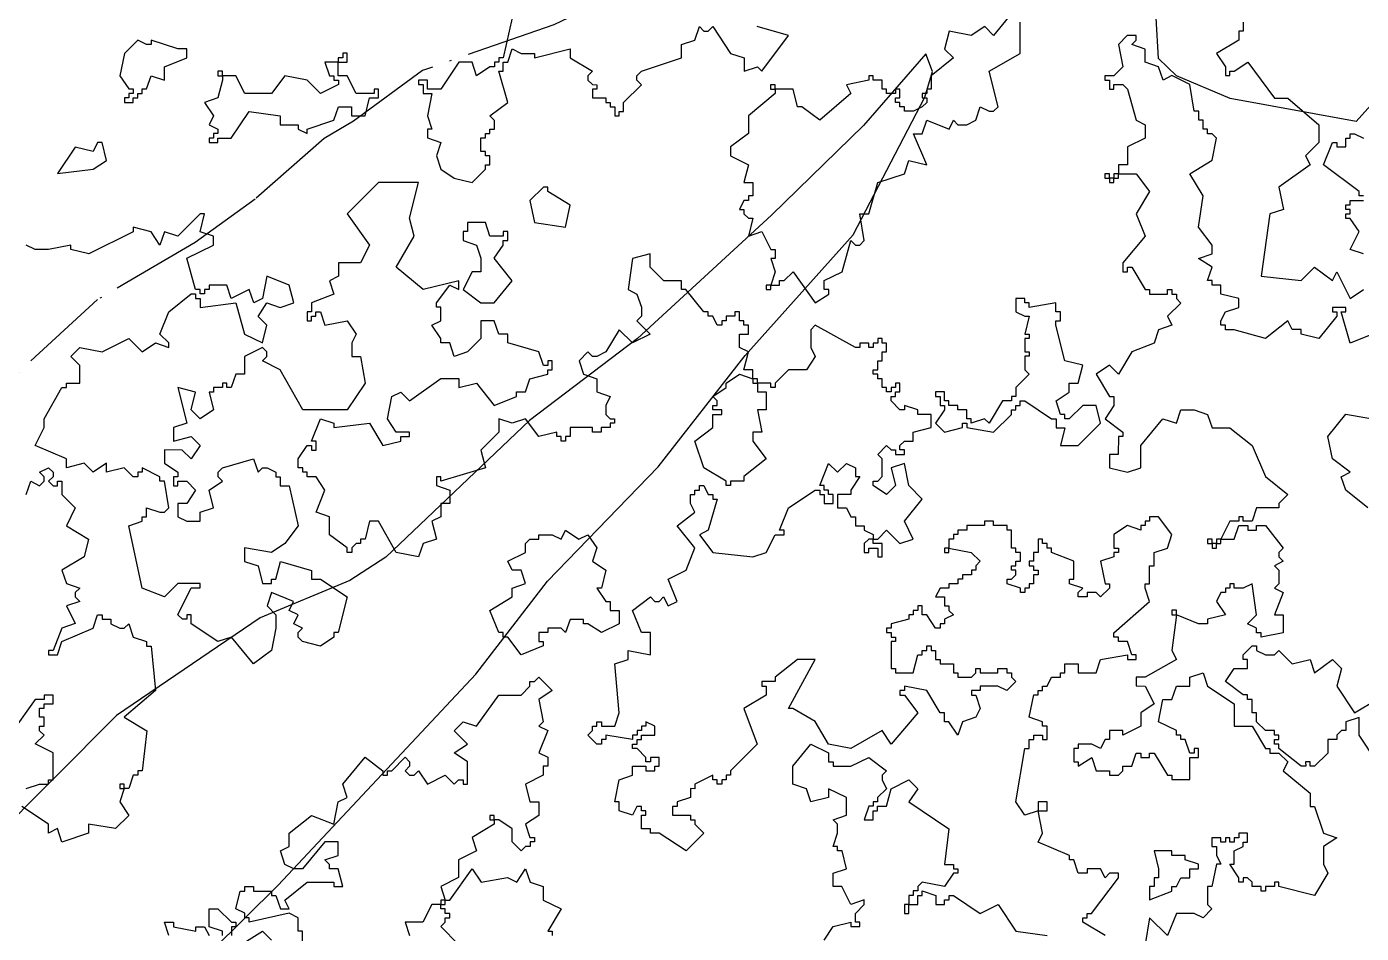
# Model space of a CAD drawing. Header units: metres. Extents: x -400 to 800, y -650 to 500.
# Drawn here: x 254.5 to 329.3, y -379.1 to -328.3 of the extents above; entities that cross this region are included whole.
import ezdxf

# ---------------------------------------------------------------- set-up
doc = ezdxf.new("R2010")
doc.units = ezdxf.units.M
doc.header["$LTSCALE"] = 2
doc.linetypes.add('DASHDOT', pattern=[3.556, 2.54, -0.508, 0, -0.508])
for name, color, linetype in [('SITE-SETBACK-WATER', 1, 'DASHDOT'), ('SITE-TREE-CANOPY', 94, 'CONTINUOUS'), ('TOPO-CONTOUR-MINOR', 9, 'CONTINUOUS')]:
    doc.layers.add(name, color=color, linetype=linetype)

msp = doc.modelspace()

# ---------------------------------------------------------------- linework, layer by layer
at = {"layer": 'SITE-SETBACK-WATER'}
msp.add_lwpolyline([(326.589, -297.911), (313.299, -308.695), (303.326, -316.319), (299.377, -319.117), (288.272, -326.107), (284.017, -328.153), (276.657, -330.716), (272.783, -333.556), (271.14, -334.532), (267.259, -337.932), (263.91, -340.366), (258.43, -343.571), (253.985, -347.639), (251.809, -350.226), (245.767, -356.661), (243.304, -358.754), (241.723, -360.583), (237.871, -364.188), (234.58, -366.952), (229.518, -372.91), (225.762, -376.876), (222.013, -380.167)], dxfattribs=at)
at = {"layer": 'SITE-TREE-CANOPY'}
for points in [[(281.677, -327.761), (281.179, -330.008), (280.927, -330.008), (280.927, -330.253), (280.681, -330.253), (280.681, -330.509), (280.428, -330.509), (279.678, -331.009), (279.432, -330.253), (278.682, -330.253), (277.679, -331.754), (276.928, -331.754), (276.928, -331.254), (276.43, -331.254), (276.43, -331.51), (276.682, -331.51), (276.682, -332.01), (277.18, -332.01), (276.928, -333.256), (277.18, -334.013), (276.928, -334.013), (276.928, -334.502), (277.678, -334.758), (277.433, -335.503), (277.678, -336.26), (278.429, -336.76), (279.432, -337.005), (280.182, -336.26), (280.182, -336.004), (280.428, -336.004), (280.428, -335.503), (280.182, -335.503), (280.183, -335.259), (279.93, -335.259), (279.93, -334.502), (280.183, -334.502), (280.183, -334.258), (280.428, -334.258), (280.428, -334.002), (280.681, -334.002), (280.681, -333.512), (280.428, -333.256), (281.431, -332.511), (280.926, -330.754), (281.179, -330.754), (281.179, -330.253), (281.432, -330.253), (281.677, -329.508), (282.182, -329.753), (282.933, -329.753), (282.933, -330.009), (284.932, -329.508), (284.932, -330.009), (286.181, -330.754), (285.928, -331.01), (285.928, -331.255), (286.181, -331.51), (286.433, -331.511), (286.433, -331.755), (286.181, -331.755), (286.181, -332.256), (286.931, -332.256), (286.931, -332.512), (287.177, -332.512), (287.177, -332.756), (287.429, -332.756), (287.429, -333.257), (287.682, -333.257), (287.682, -333.012), (287.927, -333.012), (287.927, -332.512), (288.93, -331.511), (288.678, -331.255), (288.678, -331.01), (288.93, -330.754), (291.182, -330.009), (291.182, -329.253), (291.933, -329.008), (292.179, -328.252), (292.431, -328.508), (292.677, -328.508), (292.929, -328.252), (293.932, -329.754), (294.683, -330.01), (294.683, -330.755), (295.433, -330.51), (295.679, -330.755), (297.18, -328.753), (295.426, -328.252)], [(309.681, -327.508), (308.678, -328.754), (308.18, -328.253), (307.429, -328.754), (306.18, -328.509), (305.928, -329.51), (306.433, -330.011), (305.177, -331.012), (305.177, -331.757), (304.931, -331.757), (304.931, -332.002), (304.679, -332.002), (304.679, -332.257), (304.931, -332.257), (304.931, -332.502), (304.679, -332.758), (304.181, -333.003), (303.683, -333.003), (303.683, -332.758), (303.43, -332.758), (303.43, -332.502), (303.178, -332.502), (303.178, -332.257), (303.43, -332.257), (303.43, -331.757), (303.178, -331.757), (303.178, -332.013), (302.68, -332.013), (302.68, -331.757), (302.427, -331.757), (302.427, -331.256), (301.929, -331.256), (301.929, -331.011), (301.676, -331.011), (301.676, -331.256), (300.428, -331.512), (300.68, -332.012), (298.926, -333.503), (297.93, -332.757), (297.678, -332.757), (297.432, -331.756), (296.429, -331.756), (296.429, -332.012), (294.928, -333.258), (294.928, -334.259), (293.932, -335.004), (293.932, -335.505), (294.928, -336.005), (294.682, -337.006), (295.18, -337.006), (295.18, -337.752), (294.928, -337.752), (294.928, -338.008), (294.682, -338.008), (294.429, -338.508), (294.682, -338.508), (294.682, -338.753), (294.927, -339.009), (295.18, -339.009), (294.927, -340.01), (295.678, -339.754), (296.183, -340.755), (296.429, -340.755), (296.428, -341.256), (296.183, -341.256), (296.428, -342.012), (296.183, -342.758), (296.681, -342.758), (296.681, -342.502), (296.926, -342.502), (297.432, -342.012), (298.68, -343.759), (299.431, -343.258), (299.431, -343.003), (299.178, -343.002), (299.178, -342.502), (300.181, -342.013), (300.68, -340.255), (300.932, -340.511), (301.178, -340.511), (301.43, -340.255), (301.178, -338.753), (301.683, -338.753), (302.181, -337.007), (303.682, -336.507), (303.928, -335.761), (304.931, -336.006), (304.181, -334.26), (304.679, -334.26), (304.931, -333.503), (306.18, -334.004), (306.432, -333.503), (306.678, -333.759), (307.183, -333.759), (307.681, -333.504), (307.927, -332.758), (308.432, -333.003), (308.677, -333.003), (308.93, -332.758), (308.432, -330.756), (310.179, -329.755), (310.179, -328.009)], [(322.679, -328.01), (322.679, -328.51), (322.427, -328.51), (322.427, -329.011), (321.178, -329.756), (321.683, -330.512), (321.683, -331.002), (321.928, -331.002), (321.928, -330.757), (322.181, -330.757), (322.932, -330.257), (324.433, -332.259), (325.183, -332.259), (326.93, -333.761), (326.93, -334.762), (326.179, -335.507), (326.432, -336.008), (324.678, -337.254), (324.93, -338.511), (324.18, -338.755), (323.681, -342.259), (325.933, -342.504), (326.677, -341.759), (327.68, -342.504), (327.932, -342.004), (328.683, -343.506), (329.426, -343.005)], [(329.931, -345.508), (328.683, -346.008), (328.178, -344.262), (328.43, -344.262), (328.43, -344.006), (327.68, -344.006), (327.68, -344.262), (327.932, -344.262), (327.932, -344.507), (326.929, -345.752), (325.933, -345.508), (325.933, -345.252), (325.428, -345.252), (325.182, -344.762), (323.927, -345.752), (322.18, -345.263), (321.682, -345.262), (321.682, -345.007), (321.429, -345.007), (321.429, -344.762), (321.682, -344.261), (322.432, -344.006), (322.433, -343.505), (321.429, -343.26), (321.429, -342.76), (320.931, -342.76), (320.931, -342.504), (320.679, -342.504), (320.931, -341.758), (320.181, -341.258), (320.932, -341.002), (320.932, -340.513), (320.181, -339.511), (320.427, -337.754), (319.683, -336.508), (320.932, -335.752), (321.178, -334.506), (320.932, -334.261), (320.68, -334.261), (320.68, -334.005), (320.427, -334.005), (320.427, -333.505), (320.182, -333.505), (320.182, -333.004), (319.929, -333.004), (319.677, -331.502), (318.681, -331.002), (318.182, -331.257), (317.93, -330.512), (317.179, -330.256), (317.18, -329.511), (316.429, -329.255), (316.681, -329.01), (316.682, -328.754), (316.176, -328.754), (315.678, -329.255), (315.931, -330.512), (315.433, -331.012), (314.928, -331.012), (314.928, -331.257), (315.18, -331.257), (315.18, -331.758), (315.433, -331.758), (315.433, -331.502), (315.931, -331.502), (316.183, -331.758), (316.681, -333.504), (317.179, -333.76), (317.179, -334.505), (316.183, -335.006), (316.183, -336.007), (315.678, -336.007), (315.678, -336.508), (316.681, -336.508), (317.431, -337.509), (316.681, -338.755), (317.179, -340.012), (315.93, -341.502), (315.93, -342.003), (316.182, -342.003), (316.182, -341.758), (316.428, -341.758), (317.178, -343.004), (317.431, -343.004), (317.431, -343.26), (318.427, -343.26), (318.427, -343.004), (318.68, -343.004), (318.68, -343.26), (318.932, -343.26), (318.932, -343.505), (319.178, -343.761), (318.427, -344.506), (318.679, -345.006), (317.929, -345.262), (317.683, -346.007), (316.428, -346.508), (315.677, -347.754), (315.179, -347.253), (314.428, -347.754), (315.179, -349.011), (315.431, -349.011), (315.431, -349.511), (314.933, -350.257), (315.929, -351.002), (315.929, -351.258), (315.677, -351.258), (315.676, -352.259), (315.178, -352.259), (315.178, -353.004), (316.181, -353.26), (316.932, -353.004), (316.932, -351.758), (318.181, -350.257), (318.932, -350.502), (319.177, -349.756), (319.928, -349.756), (320.678, -350.012), (320.931, -350.758), (321.927, -350.758), (323.182, -351.759), (323.933, -353.505), (325.181, -354.507), (324.683, -355.007), (324.683, -355.252), (323.428, -355.252), (323.182, -356.008), (322.677, -356.008), (322.677, -355.752), (322.432, -355.752), (322.431, -356.008), (321.926, -356.008), (321.428, -357.009), (322.179, -357.009), (322.431, -356.253), (322.93, -356.253), (322.93, -356.509), (323.182, -356.509), (323.428, -356.509), (323.428, -356.253), (323.933, -356.253), (324.929, -357.51), (324.683, -357.755), (324.683, -358.011), (324.929, -358.255), (324.431, -358.511), (324.683, -358.756), (324.683, -359.512), (324.43, -359.757), (324.928, -360.002), (324.43, -361.259), (324.928, -361.259), (324.928, -362.26), (323.68, -362.504), (323.68, -362.26), (323.427, -362.26), (323.427, -362.004), (322.929, -361.759), (323.427, -361.259), (323.182, -359.512), (322.677, -359.757), (322.179, -359.757), (322.179, -359.512), (321.933, -359.512), (321.933, -359.757), (321.681, -359.757), (321.681, -360.001), (321.428, -360.013), (321.182, -360.502), (321.68, -361.258), (320.677, -361.503), (320.677, -361.759), (320.179, -361.759), (318.931, -361.258), (318.678, -363.261), (318.93, -363.761), (317.177, -364.762), (316.679, -364.762), (316.678, -365.251), (317.177, -365.252), (317.682, -366.253), (316.931, -366.753), (316.931, -367.51), (315.928, -368.01), (315.928, -367.754), (315.177, -367.754), (315.177, -368.255), (314.932, -368.255), (314.679, -368.755), (314.181, -368.511), (313.43, -368.51), (313.43, -368.755), (313.178, -368.755), (313.178, -369.512), (313.43, -369.512), (313.43, -369.756), (314.181, -369.256), (314.433, -370.012), (315.177, -370.012), (315.177, -370.257), (315.682, -370.257), (315.928, -370.012), (315.928, -369.757), (316.433, -369.757), (316.678, -369.011), (316.931, -369.011), (316.931, -369.256), (317.429, -369.256), (317.429, -369.011), (317.681, -369.011), (318.432, -370.257), (318.677, -370.257), (318.677, -370.502), (319.68, -370.502), (319.681, -369.256), (320.179, -369.256), (320.179, -368.756), (319.933, -368.756), (319.933, -369.012), (319.681, -369.012), (319.428, -368.255), (319.183, -368.255), (319.183, -368.01), (318.93, -368.01), (318.93, -367.755), (317.927, -367.254), (318.18, -366.008), (318.678, -366.008), (318.93, -365.252), (319.681, -365.252), (319.681, -364.762), (320.432, -364.507), (320.677, -365.252), (322.178, -366.253), (322.178, -367.51), (323.181, -367.51), (323.932, -368.756), (324.177, -368.756), (324.177, -369.012), (324.682, -369.012), (325.18, -369.513), (324.928, -370.002), (326.429, -371.259), (326.429, -372.004), (326.681, -372.004), (327.179, -373.506), (327.93, -373.762), (327.179, -374.251), (327.179, -375.253), (327.432, -375.753), (326.681, -377.01), (324.682, -376.509), (324.682, -376.254), (324.429, -376.254), (324.429, -376.509), (323.931, -376.509), (323.931, -376.754), (323.678, -376.754), (323.678, -376.509), (323.18, -376.509), (323.18, -376.253), (322.928, -376.009), (322.682, -376.009), (322.682, -376.253), (322.43, -376.253), (322.43, -376.009), (321.932, -375.252), (322.177, -375.252), (322.177, -374.507), (322.683, -374.262), (322.683, -374.006), (322.928, -374.006), (322.928, -373.506), (322.43, -373.506), (322.43, -373.762), (322.178, -373.762), (322.177, -374.006), (321.932, -374.006), (321.932, -373.762), (321.679, -373.762), (321.679, -374.006), (321.427, -374.006), (321.427, -373.762), (320.929, -373.762), (320.929, -374.262), (321.181, -374.262), (321.181, -374.752), (321.427, -375.252), (321.181, -375.252), (320.929, -376.509), (320.683, -376.509), (320.683, -377.51), (320.929, -377.755), (320.43, -378.255), (319.932, -378.011), (318.929, -378.011), (318.431, -379.256), (317.428, -378.255), (317.182, -379.757)], [(329.427, -337.755), (329.181, -337.755), (329.181, -337.51), (327.182, -336.008), (327.68, -334.762), (327.933, -334.762), (327.933, -335.007), (328.431, -335.007), (328.431, -334.506), (328.676, -334.506), (328.677, -334.262), (328.929, -334.262), (329.427, -334.506)], [(314.931, -379.256), (313.682, -378.511), (313.682, -378.255), (313.928, -378.255), (313.928, -378.01), (314.18, -378.01), (315.681, -376.008), (315.682, -375.752), (315.176, -375.752), (314.931, -376.008), (314.678, -375.507), (313.928, -375.507), (313.928, -375.752), (313.43, -375.752), (313.177, -375.007), (312.932, -375.007), (312.932, -374.762), (311.178, -374.005), (311.431, -373.505), (311.178, -372.259), (310.428, -372.504), (309.93, -371.758), (310.428, -368.755), (310.68, -368.755), (310.68, -368.254), (310.933, -368.254), (310.933, -368.01), (311.431, -368.01), (311.431, -368.254), (311.677, -368.254), (311.677, -367.509), (311.431, -367.509), (311.431, -367.253), (310.681, -367.009), (310.933, -365.752), (311.179, -365.752), (311.179, -365.507), (311.431, -365.507), (311.431, -365.262), (311.677, -365.262), (311.929, -364.762), (312.427, -364.762), (312.428, -364.506), (312.68, -364.506), (312.68, -364.005), (313.431, -364.005), (313.431, -364.506), (314.427, -364.506), (314.679, -363.761), (316.181, -363.505), (316.181, -363.761), (316.679, -363.761), (316.679, -363.505), (316.433, -363.505), (316.181, -362.76), (315.683, -362.76), (315.683, -362.504), (315.43, -362.504), (315.43, -362.259), (317.429, -360.502), (317.177, -359.756), (317.177, -359.512), (317.43, -359.512), (317.43, -358.511), (317.682, -358.511), (317.682, -357.754), (318.433, -357.509), (318.678, -356.753), (317.928, -355.752), (317.43, -355.752), (317.43, -356.008), (317.177, -356.008), (317.177, -356.252), (316.932, -356.252), (316.932, -356.508), (316.181, -356.252), (315.431, -356.753), (315.43, -357.509), (315.683, -357.509), (315.683, -357.754), (315.43, -357.754), (315.43, -358.01), (314.68, -358.254), (314.932, -359.511), (315.178, -359.512), (315.178, -359.756), (314.68, -360.257), (314.427, -360.012), (313.929, -360.012), (313.929, -360.257), (313.431, -360.257), (313.431, -360.012), (313.677, -359.756), (312.933, -359.511), (312.933, -359.255), (313.179, -359.255), (313.179, -358.254), (311.93, -357.754), (311.93, -357.509), (311.678, -357.509), (311.678, -357.253), (311.432, -357.253), (311.432, -357.008), (311.179, -357.008), (311.179, -357.754), (310.927, -357.754), (310.927, -358.254), (310.681, -358.254), (310.681, -358.51), (310.927, -358.51), (310.927, -358.755), (311.179, -358.755), (311.179, -359.011), (310.927, -359.011), (310.927, -359.511), (310.681, -359.511), (310.681, -359.756), (310.429, -359.756), (310.429, -360.012), (310.183, -360.012), (310.183, -359.756), (309.433, -359.511), (309.433, -359.255), (309.678, -359.255), (309.931, -359.011), (309.931, -358.755), (309.678, -358.755), (309.678, -358.51), (309.931, -358.51), (309.931, -358.254), (310.183, -358.254), (310.183, -357.754), (309.931, -357.754), (309.931, -357.509), (309.678, -357.509), (309.678, -356.508), (309.433, -356.508), (309.433, -356.252), (308.682, -356.252), (308.682, -356.007), (308.177, -356.007), (308.177, -356.252), (307.181, -356.252), (307.181, -356.507), (306.683, -356.507), (306.683, -356.752), (306.43, -356.752), (306.43, -357.008), (306.178, -357.008), (306.178, -357.508), (307.426, -357.753), (307.931, -358.254), (307.679, -358.51), (307.679, -358.754), (307.433, -358.754), (307.433, -359.01), (306.928, -359.01), (306.928, -359.255), (306.683, -359.255), (306.683, -359.511), (306.178, -359.511), (306.178, -359.755), (305.68, -359.755), (305.427, -360.256), (305.932, -360.256), (305.932, -360.757), (306.178, -360.757), (306.178, -361.012), (306.43, -361.257), (305.932, -361.502), (305.932, -361.758), (305.679, -361.758), (305.679, -362.002), (305.427, -362.002), (304.929, -361.257), (304.683, -361.257), (304.683, -360.756), (304.431, -360.756), (304.431, -361.012), (304.178, -361.012), (304.178, -361.257), (303.933, -361.257), (303.933, -361.502), (302.93, -361.757), (302.93, -362.002), (302.677, -362.002), (302.677, -362.258), (302.929, -362.258), (302.929, -362.503), (303.182, -362.503), (303.182, -362.759), (302.929, -362.759), (302.929, -364.26), (303.182, -364.26), (303.182, -364.505), (304.178, -364.505), (304.431, -363.504), (304.683, -363.504), (304.683, -363.259), (304.929, -363.259), (304.929, -363.004), (305.181, -363.004), (305.181, -363.259), (305.427, -363.259), (305.427, -363.76), (305.679, -363.76), (305.679, -364.005), (306.43, -364.005), (306.43, -364.505), (306.682, -364.505), (306.682, -364.761), (307.433, -364.761), (307.678, -364.505), (307.678, -364.261), (307.931, -364.261), (307.931, -364.505), (308.927, -364.506), (308.927, -364.261), (309.432, -364.261), (309.432, -364.506), (309.678, -364.506), (309.678, -364.761), (309.93, -365.006), (309.432, -365.507), (308.927, -365.262), (307.931, -365.262), (307.931, -365.507), (307.433, -365.507), (307.433, -365.762), (307.678, -365.762), (307.931, -366.508), (307.678, -367.008), (306.928, -367.253), (306.682, -368.009), (306.177, -367.253), (305.931, -367.253), (305.932, -366.752), (305.679, -366.752), (304.928, -365.506), (303.68, -365.262), (303.68, -365.506), (303.427, -365.506), (303.427, -365.762), (303.68, -365.762), (304.43, -366.752), (302.929, -368.51), (302.431, -367.753), (300.677, -368.754), (299.429, -368.509), (298.678, -367.252), (297.429, -366.507), (297.177, -366.507), (298.678, -363.759), (297.682, -363.759), (296.426, -364.76), (296.426, -365.005), (295.683, -365.005), (295.683, -365.261), (295.928, -365.261), (295.928, -365.761), (294.68, -366.507), (295.43, -368.509), (293.929, -370.011), (293.929, -370.255), (293.683, -370.255), (293.683, -370.511), (293.431, -370.511), (293.431, -370.756), (293.178, -370.756), (293.178, -370.511), (292.933, -370.511), (292.933, -370.255), (291.929, -370.756), (291.929, -371.012), (291.677, -371.011), (291.677, -371.512), (290.933, -371.757), (290.933, -372.013), (290.681, -372.013), (290.681, -372.502), (291.677, -372.502), (291.677, -372.758), (291.929, -372.758), (291.929, -373.003), (292.427, -373.503), (291.431, -374.504), (289.93, -373.503), (289.432, -373.503), (289.432, -373.258), (288.927, -373.258), (288.927, -372.502), (289.179, -372.502), (289.179, -372.257), (288.927, -372.257), (288.927, -372.012), (288.681, -372.012), (288.429, -372.502), (287.678, -372.257), (287.678, -371.756), (287.433, -371.756), (287.678, -370.511), (288.429, -370.255), (288.429, -369.754), (289.18, -369.754), (289.18, -370.01), (289.678, -370.01), (289.678, -369.754), (289.93, -369.754), (289.93, -369.254), (289.432, -369.254), (289.432, -369.51), (289.18, -369.51), (289.18, -369.254), (288.682, -368.753), (288.429, -368.753), (288.429, -368.508), (288.682, -368.508), (288.682, -368.253), (288.927, -368.253), (288.927, -368.008), (289.678, -368.008), (289.678, -367.507), (289.18, -367.263), (289.18, -367.507), (288.927, -367.507), (288.927, -367.752), (288.682, -367.752), (288.682, -368.008), (288.429, -368.008), (288.429, -368.253), (286.928, -368.008), (286.928, -368.252), (286.682, -368.252), (286.682, -368.508), (286.43, -368.508), (285.932, -368.008), (286.177, -367.752), (286.177, -367.507), (286.43, -367.507), (286.43, -367.262), (286.682, -367.262), (286.682, -367.507), (287.433, -367.507), (287.679, -366.762), (287.433, -364.003), (288.177, -363.758), (288.177, -363.258), (289.433, -363.503), (289.433, -362.257), (288.928, -362.257), (288.43, -361.011), (289.433, -360.255), (289.678, -360.51), (289.931, -360.51), (290.177, -360.255), (290.429, -360.755), (290.927, -360.511), (290.429, -359.254), (291.432, -358.753), (291.931, -357.507), (290.927, -356.261), (291.931, -355.505), (291.678, -355.004), (291.678, -354.504), (291.931, -354.504), (291.931, -354.259), (292.183, -354.259), (292.183, -354.003), (292.429, -354.003), (292.681, -354.504), (292.927, -354.504), (292.927, -354.76), (293.179, -354.76), (292.681, -356.506), (292.183, -356.762), (292.927, -357.752), (295.178, -358.008), (295.929, -357.752), (296.427, -356.762), (296.932, -356.762), (296.932, -356.507), (296.68, -356.507), (297.178, -355.261), (298.679, -354.26), (298.932, -354.26), (298.932, -354.504), (299.177, -354.504), (299.177, -355.005), (299.682, -355.005), (299.682, -354.505), (299.43, -354.504), (299.43, -354.26), (299.177, -354.26), (299.177, -354.004), (298.932, -354.004), (299.43, -352.758), (299.928, -353.259), (300.433, -352.758), (300.931, -353.003), (300.931, -353.503), (301.177, -353.503), (300.678, -354.26), (300.678, -354.505), (299.928, -354.505), (299.928, -355.261), (300.433, -355.261), (300.678, -355.762), (300.931, -355.762), (300.931, -356.262), (301.429, -356.262), (301.429, -356.507), (301.927, -356.752), (301.927, -357.008), (302.179, -357.008), (302.677, -356.507), (303.428, -357.252), (304.179, -357.008), (303.681, -356.007), (304.677, -354.761), (303.933, -354.004), (303.681, -352.758), (302.93, -353.003), (303.183, -354.004), (302.678, -354.505), (301.927, -354.004), (301.927, -353.759), (302.18, -353.759), (302.432, -353.504), (302.432, -352.502), (302.18, -352.258), (302.678, -351.757), (302.93, -352.002), (303.183, -352.002), (303.183, -352.258), (303.681, -352.258), (303.681, -352.002), (303.428, -352.002), (303.428, -351.757), (303.681, -351.513), (304.179, -351.513), (304.179, -351.012), (305.182, -350.756), (305.182, -350.011), (304.432, -350.011), (304.432, -349.755), (303.681, -349.51), (303.681, -349.755), (303.429, -349.755), (302.931, -349.254), (302.931, -349.01), (303.183, -349.01), (303.183, -348.754), (303.429, -348.754), (303.429, -348.253), (303.183, -348.253), (303.183, -348.509), (302.931, -348.509), (302.931, -348.754), (302.678, -348.754), (302.678, -348.509), (302.433, -348.509), (302.433, -348.008), (302.18, -348.008), (302.18, -347.753), (301.928, -347.753), (301.928, -347.508), (302.18, -347.508), (302.18, -347.007), (302.433, -347.007), (302.433, -346.507), (302.678, -346.507), (302.678, -346.006), (302.433, -346.006), (302.433, -345.761), (302.18, -345.761), (302.18, -346.006), (301.928, -346.006), (301.928, -346.262), (301.682, -346.262), (301.682, -346.006), (301.177, -346.006), (301.177, -346.262), (300.932, -346.262), (298.68, -345.005), (298.427, -345.261), (298.427, -346.262), (298.68, -346.762), (298.182, -347.508), (297.179, -347.507), (296.428, -348.253), (296.428, -348.509), (296.182, -348.508), (296.182, -348.253), (295.432, -348.253), (295.432, -348.008), (295.179, -348.008), (295.179, -347.507), (294.681, -347.507), (294.927, -346.506), (294.429, -346.261), (294.429, -345.505), (294.927, -345.505), (294.927, -345.004), (294.681, -345.004), (294.681, -344.76), (294.429, -344.76), (294.429, -344.259), (294.176, -344.259), (294.176, -344.504), (293.678, -344.504), (293.678, -344.76), (293.433, -344.76), (293.433, -345.004), (293.18, -345.004), (292.928, -344.504), (292.682, -344.504), (292.682, -344.259), (292.43, -344.259), (291.427, -343.002), (291.181, -343.002), (291.181, -342.512), (290.178, -342.512), (289.428, -341.756), (289.428, -341.01), (288.431, -341.255), (288.179, -343.002), (288.677, -343.257), (288.929, -344.003), (288.929, -344.503), (288.677, -344.759), (289.427, -345.504), (288.431, -346.005), (287.681, -345.26), (286.93, -346.505), (286.432, -346.761), (286.179, -346.761), (285.927, -346.505), (285.429, -347.006), (285.681, -347.762), (286.432, -348.007), (286.432, -348.752), (287.182, -349.008), (286.93, -349.509), (286.93, -350.009), (287.182, -350.254), (287.428, -350.254), (287.428, -350.51), (287.182, -350.51), (287.182, -350.755), (286.677, -350.755), (286.677, -351.011), (286.179, -351.01), (286.179, -350.755), (284.93, -350.755), (284.93, -351.255), (284.678, -351.255), (284.678, -351.511), (284.432, -351.511), (284.432, -351.255), (284.18, -351.255), (284.18, -351.01), (283.176, -351.255), (282.433, -350.254), (281.682, -350.509), (280.932, -350.254), (280.932, -351.01), (279.928, -352.011), (280.181, -353.012), (277.677, -353.757), (277.677, -353.513), (277.431, -353.513), (277.431, -354.002), (278.182, -354.258), (278.181, -355.003), (277.676, -355.003), (277.683, -355.76), (277.178, -356.004), (277.431, -357.005), (276.68, -357.261), (276.427, -358.006), (275.179, -357.762), (274.183, -356.004), (273.678, -356.004), (273.432, -357.005), (273.18, -357.005), (273.18, -357.261), (272.927, -357.261), (272.682, -357.506), (272.682, -357.761), (272.429, -357.761), (272.429, -357.506), (271.433, -356.76), (271.433, -355.759), (270.683, -355.503), (271.181, -354.257), (270.683, -353.512), (270.178, -353.512), (270.178, -353.256), (269.932, -353.256), (269.932, -353.011), (269.68, -353.011), (269.68, -352.511), (270.178, -351.754), (270.43, -351.754), (270.43, -352.01), (270.683, -352.01), (270.683, -351.51), (270.43, -351.51), (270.929, -350.253), (271.679, -350.509), (271.679, -350.753), (273.678, -350.509), (274.429, -351.755), (275.432, -351.51), (275.432, -351.254), (275.93, -351.254), (275.93, -351.01), (275.179, -351.009), (274.681, -350.253), (274.927, -349.007), (275.432, -348.763), (275.93, -349.252), (277.677, -348.006), (278.68, -348.006), (278.68, -348.507), (279.683, -348.262), (280.679, -349.508), (281.928, -349.008), (281.928, -348.752), (282.433, -348.752), (282.679, -348.007), (283.682, -347.762), (283.682, -347.506), (283.927, -347.506), (283.927, -347.006), (283.682, -347.006), (283.682, -347.262), (283.429, -347.262), (283.177, -346.505), (281.43, -346.004), (281.43, -345.504), (280.932, -345.504), (280.68, -344.758), (279.929, -344.758), (279.929, -345.759), (279.178, -346.505), (278.428, -346.76), (278.182, -346.004), (277.677, -346.004), (277.677, -345.759), (277.179, -345.003), (277.677, -344.758), (277.677, -344.002), (277.432, -344.002), (277.432, -343.757), (278.183, -342.756), (278.681, -343.012), (278.681, -342.511), (276.681, -343.012), (275.18, -341.755), (276.177, -340.008), (275.931, -339.007), (276.429, -337.005), (274.178, -337.005), (272.431, -338.762), (273.679, -340.509), (273.181, -341.51), (271.932, -341.509), (271.932, -342.255), (271.427, -342.511), (271.68, -343.256), (270.431, -343.756), (270.431, -344.257), (270.178, -344.257), (270.178, -344.757), (270.431, -344.757), (270.431, -344.502), (270.676, -344.502), (270.677, -344.257), (270.929, -344.257), (271.182, -345.002), (272.43, -344.758), (272.928, -345.503), (272.683, -346.004), (272.683, -346.76), (273.181, -346.76), (273.433, -348.262), (272.43, -349.752), (269.932, -349.752), (268.677, -347.505), (267.681, -347.004), (267.926, -346.76), (267.926, -346.504), (267.681, -346.259), (266.678, -346.759), (266.678, -347.761), (266.18, -347.761), (265.927, -348.506), (265.682, -348.506), (265.682, -348.261), (265.429, -348.261), (265.429, -348.506), (264.931, -348.506), (264.931, -348.762), (264.678, -348.762), (264.931, -349.752), (264.18, -350.252), (263.682, -349.763), (263.928, -348.761), (262.932, -348.506), (263.43, -350.508), (262.679, -350.752), (262.679, -351.509), (263.682, -351.253), (264.18, -351.754), (263.682, -352.51), (263.177, -352.01), (262.181, -352.009), (262.181, -352.755), (262.931, -353.255), (262.931, -353.511), (262.679, -353.511), (262.679, -354.012), (262.931, -354.012), (262.931, -353.756), (263.429, -353.756), (263.927, -354.257), (263.429, -355.002), (262.931, -355.002), (262.931, -355.758), (263.429, -356.003), (264.18, -356.003), (264.18, -355.502), (264.93, -355.258), (264.678, -354.257), (265.428, -353.756), (265.183, -353.511), (265.183, -353.256), (265.429, -353.011), (267.182, -352.51), (267.428, -353.256), (267.68, -353.011), (267.933, -353.011), (268.431, -353.256), (268.431, -353.512), (268.676, -353.512), (268.676, -354.012), (269.181, -354.012), (269.679, -356.259), (268.929, -357.26), (268.178, -357.761), (266.677, -357.505), (266.677, -358.261), (267.427, -358.506), (267.68, -359.507), (268.178, -359.507), (268.178, -359.252), (268.43, -359.252), (268.683, -358.262), (270.43, -358.762), (270.43, -359.252), (270.928, -359.252), (272.429, -360.253), (271.931, -362.255), (271.678, -362.255), (271.678, -362.511), (270.927, -363.012), (269.931, -362.756), (269.679, -362.511), (269.679, -362.255), (269.931, -362.01), (269.433, -361.755), (269.679, -361.254), (269.181, -361.009), (269.426, -360.509), (268.178, -360.008), (267.932, -360.753), (268.43, -361.254), (268.43, -362.01), (268.177, -363.256), (267.181, -364.012), (265.933, -362.511), (265.182, -362.755), (263.681, -361.754), (263.681, -361.253), (263.429, -361.253), (263.429, -361.509), (263.183, -361.509), (262.93, -361.253), (263.681, -359.752), (264.179, -359.752), (264.179, -359.507), (262.931, -359.507), (262.18, -360.252), (260.931, -359.763), (260.181, -356.259), (260.932, -356.003), (260.932, -355.758), (261.177, -355.758), (261.177, -355.257), (261.928, -355.502), (262.18, -355.502), (262.433, -355.258), (262.181, -353.756), (261.928, -353.756), (261.928, -353.511), (260.932, -353.01), (260.932, -353.255), (260.679, -353.255), (260.679, -353.511), (260.427, -353.511), (259.929, -353.01), (258.933, -353.255), (258.933, -352.754), (258.182, -353.255), (257.677, -352.754), (256.681, -353.01), (256.681, -352.509), (254.927, -351.753), (255.433, -350.752), (255.433, -350.262), (256.429, -348.505), (256.681, -348.505), (256.681, -348.26), (257.432, -348.26), (257.432, -347.259), (256.927, -346.759), (257.432, -346.258), (258.681, -346.503), (260.182, -345.758), (260.933, -346.503), (261.683, -346.003), (262.427, -346.258), (262.427, -346.003), (261.929, -345.502), (262.427, -344.256), (263.683, -343.255), (263.928, -343.255), (263.928, -343.511), (264.181, -343.511), (264.181, -344.012), (266.18, -343.756), (266.678, -345.502), (267.681, -346.003), (267.927, -345.002), (267.429, -344.512), (267.927, -343.756), (268.677, -344.012), (269.428, -343.756), (269.182, -342.755), (267.927, -342.254), (267.681, -343.511), (267.183, -343.756), (266.931, -343.011), (265.927, -343.511), (265.682, -342.755), (264.679, -342.755), (264.679, -343.011), (264.433, -343.011), (264.433, -343.255), (264.181, -343.255), (264.181, -343.01), (263.928, -343.01), (263.43, -341.253), (264.932, -340.508), (264.932, -340.007), (264.181, -339.762), (264.427, -338.761), (264.181, -338.761), (262.932, -340.007), (262.182, -339.762), (261.929, -340.507), (261.431, -339.762), (260.428, -339.506), (260.428, -339.762), (257.931, -341.008), (256.928, -340.752), (256.928, -340.507), (255.679, -340.752), (254.928, -340.751), (254.43, -340.507)], [(329.427, -341.003), (328.683, -340.758), (329.181, -339.757), (328.683, -339.012), (328.431, -339.011), (328.431, -338.756), (328.683, -338.756), (328.683, -338.511), (328.431, -338.511), (328.431, -338.255), (328.683, -338.255), (328.683, -338.01), (329.427, -338.01)], [(329.678, -355.252), (328.429, -354.262), (328.177, -353.506), (328.682, -353.261), (327.679, -352.505), (327.426, -351.259), (328.43, -350.002), (329.931, -350.258)], [(254.429, -354.512), (254.682, -353.755), (255.18, -354.011), (255.432, -353.755), (255.432, -353.511), (255.18, -353.255), (255.678, -353.01), (255.93, -353.255), (255.93, -353.511), (255.678, -353.755), (255.93, -354.011), (256.183, -354.011), (256.183, -353.755), (256.428, -353.755), (256.428, -354.512), (257.179, -355.257), (256.681, -356.258), (257.929, -357.004), (257.677, -358.005), (256.428, -358.761), (256.68, -359.506), (257.431, -359.762), (257.178, -360.007), (257.178, -360.252), (257.431, -360.508), (256.68, -360.752), (257.178, -361.753), (256.428, -362.009), (255.929, -363.255), (255.677, -363.255), (255.677, -363.511), (256.182, -363.511), (256.428, -362.754), (258.181, -362.009), (258.427, -361.253), (258.679, -361.253), (258.679, -361.509), (259.177, -361.509), (259.177, -361.754), (259.683, -362.009), (259.928, -362.009), (260.181, -361.754), (260.433, -362.51), (261.177, -362.755), (261.177, -363.011), (261.429, -363.011), (261.681, -365.503), (259.928, -367.004), (261.183, -367.761), (260.93, -370.008), (260.678, -370.008), (260.678, -370.252), (260.432, -370.252), (260.18, -371.009), (259.927, -371.009), (259.682, -371.754), (260.18, -372.51), (259.429, -373.256), (257.928, -373.011), (257.928, -373.511), (256.426, -374.012), (256.181, -373.255), (255.683, -373.511), (255.683, -373.01), (254.182, -372.009)], [(330.182, -369.502), (329.179, -368.011), (329.179, -367.01), (328.428, -367.255), (328.428, -367.755), (328.183, -367.755), (327.93, -368.011), (327.93, -368.256), (327.432, -368.256), (327.432, -369.012), (326.681, -369.757), (326.429, -369.757), (326.429, -369.502), (326.176, -369.502), (326.183, -369.757), (325.931, -369.757), (324.682, -368.756), (324.682, -368.511), (324.43, -368.511), (324.43, -368.256), (324.682, -368.256), (324.682, -368.011), (324.43, -368.011), (324.43, -367.755), (323.932, -367.755), (323.427, -367.254), (323.427, -366.754), (323.181, -366.754), (323.181, -366.008), (322.929, -366.008), (322.929, -365.753), (322.683, -365.753), (321.68, -365.007), (322.178, -364.262), (322.929, -364.262), (322.929, -363.761), (322.676, -363.761), (322.676, -363.506), (323.182, -363.005), (323.427, -363.005), (323.427, -363.261), (323.932, -363.506), (324.43, -363.506), (324.683, -363.261), (325.433, -364.006), (326.429, -363.762), (326.682, -364.507), (327.678, -363.762), (328.183, -364.262), (327.93, -365.252), (328.926, -366.754), (330.182, -366.009)], [(269.93, -379.753), (269.93, -379.008), (269.677, -379.008), (269.677, -378.262), (269.179, -378.006), (266.927, -378.507), (266.927, -378.262), (266.682, -378.262), (266.682, -378.006), (266.177, -377.761), (266.43, -376.76), (266.682, -376.76), (266.682, -376.504), (267.18, -376.504), (267.18, -376.76), (268.183, -376.76), (268.183, -377.005), (268.429, -377.005), (268.681, -377.762), (269.179, -377.762), (268.927, -377.261), (270.183, -376.26), (271.677, -376.26), (271.677, -376.505), (272.182, -376.505), (271.929, -375.504), (271.431, -375.504), (271.431, -375.259), (271.179, -375.003), (271.929, -374.758), (271.929, -374.002), (271.179, -374.002), (269.93, -375.504), (269.432, -375.503), (268.927, -375.259), (268.682, -374.502), (269.18, -374.258), (269.18, -373.512), (270.428, -372.511), (271.677, -373.012), (271.93, -371.755), (272.428, -371.51), (272.182, -370.754), (273.431, -369.252), (274.427, -370.009), (274.427, -370.254), (274.68, -370.254), (274.68, -370.009), (274.932, -370.009), (275.683, -369.253), (275.928, -369.508), (275.928, -369.753), (275.683, -370.009), (275.928, -370.254), (276.181, -370.254), (276.426, -370.009), (276.931, -370.754), (277.928, -370.254), (278.433, -370.754), (278.678, -370.51), (278.931, -370.51), (278.931, -370.755), (279.183, -370.755), (279.183, -369.509), (278.433, -369.008), (279.176, -368.508), (278.433, -367.762), (278.931, -367.262), (279.682, -367.506), (280.93, -365.76), (282.179, -365.76), (282.677, -365.26), (282.677, -365.004), (282.93, -365.004), (283.182, -364.759), (283.933, -365.505), (283.182, -366.005), (283.428, -367.262), (283.182, -367.507), (283.68, -367.752), (283.182, -369.008), (283.68, -369.253), (283.68, -369.754), (283.427, -369.754), (283.427, -370.254), (282.431, -370.755), (282.677, -371.756), (283.182, -371.756), (283.182, -372.512), (282.431, -373.002), (282.676, -373.758), (282.929, -373.758), (282.929, -374.003), (282.683, -374.003), (282.683, -374.259), (282.431, -374.259), (282.178, -374.504), (281.68, -374.003), (281.68, -373.258), (280.93, -372.757), (280.677, -372.757), (280.677, -373.002), (279.428, -373.758), (279.681, -374.503), (278.678, -375.004), (278.678, -376.005), (277.681, -376.505), (277.927, -377.262), (277.681, -377.262), (277.681, -377.507), (277.183, -377.506), (276.678, -378.508), (275.682, -378.507), (275.928, -379.253)], [(254.427, -371.008), (255.178, -370.752), (255.683, -370.752), (255.683, -370.508), (255.929, -370.508), (255.929, -369.006), (254.933, -368.505), (255.431, -368.005), (255.178, -367.76), (255.178, -367.504), (255.431, -367.504), (255.431, -367.004), (255.178, -367.004), (255.179, -366.503), (255.431, -366.503), (255.431, -366.258), (255.929, -366.258), (255.929, -365.758), (255.431, -365.758), (255.431, -366.002), (254.933, -366.002), (253.677, -367.76)], [(299.182, -379.511), (299.68, -378.754), (300.683, -378.51), (300.683, -378.754), (301.181, -378.754), (301.181, -378.51), (300.929, -378.51), (300.929, -378.009), (301.427, -377.509), (301.427, -377.253), (300.676, -377.509), (300.178, -376.507), (299.68, -376.507), (299.68, -375.762), (300.431, -375.506), (300.179, -374.505), (299.933, -374.505), (299.933, -374.26), (299.681, -374.26), (299.933, -373.504), (299.933, -373.003), (299.681, -372.759), (300.431, -372.503), (300.431, -371.502), (299.428, -371.012), (299.428, -371.502), (298.432, -371.757), (298.18, -371.012), (297.429, -370.756), (297.429, -369.755), (298.432, -368.509), (299.428, -369.01), (299.428, -369.51), (299.681, -369.51), (299.681, -369.755), (300.677, -369.755), (301.68, -369.255), (302.683, -370.011), (302.431, -370.256), (302.431, -370.512), (302.683, -371.012), (302.178, -371.502), (302.178, -371.758), (301.933, -371.758), (301.933, -372.002), (301.68, -372.002), (301.427, -372.759), (301.932, -372.759), (301.933, -372.258), (302.178, -372.258), (302.178, -372.002), (302.683, -372.002), (302.929, -371.012), (303.932, -370.512), (304.43, -371.013), (303.932, -371.758), (306.176, -373.26), (305.931, -375.262), (306.429, -375.262), (306.429, -375.507), (306.681, -375.507), (306.681, -375.751), (306.429, -375.751), (305.931, -376.508), (304.682, -376.252), (304.429, -376.508), (304.429, -376.752), (304.177, -376.752), (304.177, -377.008), (303.931, -377.008), (303.931, -377.509), (304.429, -377.509), (304.429, -377.008), (304.682, -377.008), (304.682, -376.752), (305.433, -377.008), (305.433, -377.509), (305.931, -377.509), (305.931, -377.253), (306.183, -377.253), (306.183, -377.008), (306.429, -377.008), (307.93, -378.01), (308.933, -377.509), (309.929, -379.011), (311.683, -379.256)], [(278.677, -379.754), (277.681, -378.752), (277.927, -378.508), (277.927, -378.252), (278.179, -378.252), (278.179, -378.007), (277.927, -378.007), (277.927, -377.762), (277.681, -377.762), (277.681, -377.507), (277.927, -377.507), (277.927, -377.262), (278.179, -377.262), (279.428, -375.504), (279.933, -376.261), (281.428, -376.005), (281.933, -376.261), (282.431, -375.505), (282.683, -376.261), (283.427, -376.506), (283.427, -377.262), (284.43, -377.752), (283.679, -379.009), (283.932, -379.009), (283.932, -379.254)], [(265.433, -379.252), (265.433, -379.007), (264.683, -378.762), (264.683, -377.761), (265.181, -377.761), (265.931, -378.507), (266.177, -378.507), (266.177, -378.762), (265.931, -378.762), (265.931, -379.252)], [(262.431, -379.252), (262.178, -378.506), (262.683, -378.506), (262.683, -378.762), (263.932, -379.007), (263.932, -378.762), (264.43, -378.762), (264.683, -379.252)], [(265.679, -380.253), (267.678, -379.007), (268.183, -379.508)]]:
    msp.add_lwpolyline(points, dxfattribs=at)
for points in [[(260.681, -332.253), (260.681, -332.009), (260.927, -332.009), (260.927, -331.753), (261.18, -331.753), (261.432, -331.008), (262.183, -331.252), (262.183, -330.507), (263.431, -330.007), (263.431, -329.506), (262.926, -329.506), (261.432, -329.005), (261.432, -329.261), (261.18, -329.261), (260.682, -329.005), (259.931, -329.762), (259.678, -331.008), (260.176, -331.753), (260.429, -331.753), (260.429, -332.009), (260.183, -332.009), (260.183, -332.253), (259.931, -332.253), (259.931, -332.509), (260.429, -332.509), (260.429, -332.253)], [(272.179, -330.252), (272.432, -330.252), (272.432, -329.752), (272.179, -329.752), (272.179, -330.008), (271.926, -330.008), (271.926, -330.252)], [(265.431, -331.253), (265.178, -332.254), (264.427, -332.51), (264.932, -333.255), (264.68, -333.756), (265.178, -334.011), (265.178, -334.256), (264.932, -334.256), (264.932, -334.512), (264.68, -334.512), (264.68, -334.757), (265.178, -334.757), (265.178, -334.512), (265.928, -334.512), (266.932, -333.01), (268.678, -333.255), (268.678, -333.756), (269.681, -333.756), (269.681, -334.012), (270.179, -334.257), (270.179, -334.012), (271.681, -333.511), (271.933, -332.755), (272.677, -332.755), (272.677, -333.256), (273.427, -333.256), (273.68, -332.255), (274.178, -332.255), (274.178, -331.754), (273.933, -331.754), (273.933, -332.01), (272.929, -332.01), (272.431, -331.009), (271.926, -331.009), (271.926, -330.252), (271.183, -330.252), (271.428, -331.009), (271.681, -331.009), (271.681, -331.253), (271.933, -331.253), (271.933, -331.509), (270.93, -332.01), (270.18, -331.253), (268.931, -331.008), (268.18, -332.009), (266.679, -332.009), (266.181, -331.008), (265.431, -331.008)], [(265.431, -330.752), (265.178, -330.752), (265.178, -331.008), (265.431, -331.008)], [(296.429, -331.511), (296.177, -331.511), (296.177, -331.756), (296.429, -331.756)], [(258.682, -334.756), (258.429, -334.756), (258.177, -335.257), (257.181, -335.012), (256.177, -336.502), (258.177, -336.258), (258.927, -335.757)], [(315.18, -336.508), (314.927, -336.508), (314.927, -336.752), (315.18, -336.752)], [(315.18, -336.752), (315.18, -337.008), (315.432, -337.008), (315.432, -336.752)], [(315.432, -336.508), (315.432, -336.752), (315.678, -336.752), (315.678, -336.508)], [(282.932, -339.252), (284.679, -339.508), (284.931, -338.263), (283.683, -337.506), (283.683, -337.261), (283.43, -337.261), (282.68, -338.006)], [(280.182, -339.252), (279.179, -339.252), (279.179, -339.753), (278.926, -339.753), (278.926, -340.253), (279.677, -340.509), (279.929, -341.254), (279.929, -342.011), (279.431, -342.011), (278.933, -343.012), (279.929, -343.757), (280.68, -343.757), (281.683, -342.512), (280.68, -341.254), (281.178, -340.509), (281.178, -340.253), (281.431, -340.253), (281.431, -339.753), (281.178, -339.753), (281.178, -340.009), (280.428, -340.009)], [(295.93, -342.757), (295.93, -343.002), (296.183, -343.002), (296.183, -342.758)], [(310.43, -344.505), (310.682, -344.505), (310.43, -345.506), (310.682, -345.506), (310.682, -345.762), (310.43, -345.762), (310.43, -346.507), (310.682, -346.507), (310.682, -346.752), (310.43, -346.752), (310.43, -347.509), (310.682, -347.753), (309.932, -348.51), (309.931, -349.01), (309.679, -349.01), (309.679, -349.255), (309.181, -349.255), (308.43, -350.512), (308.178, -350.256), (307.427, -350.512), (307.427, -350.256), (307.182, -350.256), (307.182, -349.755), (306.677, -349.755), (306.677, -349.511), (306.178, -349.51), (306.179, -349.255), (305.933, -349.255), (305.933, -348.754), (305.428, -348.754), (305.428, -349.01), (305.68, -349.01), (305.68, -349.51), (305.933, -349.51), (305.933, -349.755), (305.428, -350.512), (305.933, -351.012), (306.929, -350.756), (306.929, -350.512), (307.182, -350.512), (307.182, -350.756), (308.683, -351.012), (309.679, -350.011), (309.679, -349.756), (309.931, -349.756), (309.931, -349.511), (310.177, -349.511), (310.177, -349.255), (310.43, -349.255), (311.931, -350.256), (312.183, -350.256), (312.183, -350.757), (312.681, -350.757), (312.429, -351.758), (313.432, -351.758), (314.68, -350.512), (314.428, -349.511), (313.677, -349.511), (312.927, -350.256), (312.681, -350.256), (312.681, -350.012), (312.429, -350.012), (312.183, -349.255), (312.927, -348.755), (312.927, -348.254), (313.432, -348.254), (313.678, -347.253), (312.682, -347.008), (312.177, -345.006), (312.177, -344.761), (312.429, -344.761), (312.429, -344.261), (312.177, -344.261), (312.177, -343.76), (310.683, -344.005), (310.683, -343.76), (310.43, -343.76), (310.43, -343.504), (309.932, -343.504), (309.932, -344.26)], [(295.179, -348.253), (295.432, -348.253), (295.432, -348.753), (295.93, -348.753), (295.93, -349.754), (295.432, -349.754), (295.677, -351.011), (295.179, -351.011), (295.179, -351.512), (295.929, -352.502), (294.681, -353.503), (294.681, -353.759), (293.93, -353.759), (293.93, -354.003), (293.678, -354.003), (293.678, -353.759), (292.429, -353.002), (291.931, -351.512), (292.927, -350.755), (292.927, -350.01), (293.432, -350.01), (293.432, -349.754), (292.927, -349.754), (292.927, -349.509), (293.18, -349.509), (293.18, -349.254), (292.927, -349.009), (293.678, -348.508), (293.678, -348.252), (294.429, -347.752), (295.179, -348.008)], [(285.428, -357.006), (285.933, -356.761), (286.431, -357.507), (286.178, -358.252), (286.929, -358.753), (286.683, -359.754), (286.431, -359.754), (286.929, -360.51), (287.181, -360.51), (287.181, -361.011), (287.679, -361.011), (287.679, -361.756), (286.683, -362.257), (285.932, -361.756), (285.68, -361.756), (285.68, -361.511), (284.929, -361.511), (284.677, -362.256), (284.431, -362.012), (283.681, -362.012), (283.681, -362.256), (283.182, -362.256), (283.182, -362.757), (283.428, -362.757), (283.428, -363.002), (282.179, -363.502), (281.429, -362.512), (281.183, -362.512), (281.183, -362.256), (280.931, -362.256), (280.433, -361.01), (281.681, -360.254), (281.682, -359.753), (282.432, -359.509), (282.18, -358.752), (281.682, -358.752), (281.429, -358.252), (282.432, -357.762), (282.432, -357.262), (282.678, -357.006), (283.183, -357.006), (283.183, -356.761), (283.927, -356.761), (284.432, -357.006), (284.677, -356.505)], [(301.681, -357.008), (301.429, -357.252), (301.429, -357.753), (301.681, -357.753), (301.681, -357.508), (302.179, -357.508), (302.179, -358.009), (302.432, -358.009), (302.432, -357.252), (301.927, -357.252), (301.927, -357.008)], [(320.93, -357.009), (320.678, -357.009), (320.678, -357.254), (320.93, -357.254)], [(321.183, -357.009), (321.183, -357.254), (321.428, -357.254), (321.428, -357.009)], [(305.932, -357.508), (305.932, -357.753), (306.178, -357.753), (306.178, -357.508)], [(320.93, -357.254), (320.93, -357.51), (321.183, -357.51), (321.183, -357.254)], [(318.931, -361.002), (318.678, -361.002), (318.678, -361.258), (318.931, -361.258)], [(259.927, -370.753), (259.682, -370.753), (259.682, -371.009), (259.927, -371.009)], [(311.431, -372.259), (311.683, -372.259), (311.683, -371.758), (311.178, -371.758), (311.178, -372.259)], [(280.677, -372.512), (280.432, -372.512), (280.432, -372.757), (280.677, -372.757)], [(317.933, -375.508), (317.933, -376.008), (317.681, -376.008), (317.681, -376.509), (317.428, -376.509), (317.428, -377.254), (318.677, -376.754), (318.677, -376.509), (318.929, -376.509), (319.182, -376.008), (319.68, -376.008), (319.68, -375.508), (320.178, -375.508), (320.178, -375.252), (319.428, -375.007), (319.428, -374.763), (318.677, -374.762), (318.677, -374.507), (317.681, -374.507)], [(303.679, -377.509), (303.679, -378.009), (303.931, -378.009), (303.931, -377.509)]]:
    msp.add_lwpolyline(points, close=True, dxfattribs=at)
at = {"layer": 'TOPO-CONTOUR-MINOR'}
for points in [[(331.024, -331.357), (329.009, -333.568), (321.956, -332.295), (318.933, -331.013), (317.925, -330.041), (317.805, -327.755), (318.933, -326.539), (322.963, -325.03), (324.282, -323.725), (328.527, -317.679), (330.017, -316.566)], [(255.453, -389.41), (268.552, -376.425), (279.636, -364.596), (283.666, -359.365), (289.866, -352.946), (294.75, -346.702), (300.796, -339.929), (304.826, -332.208), (305.245, -330.778), (304.882, -329.771), (301.389, -333.801), (296.218, -338.839), (288.705, -345.756), (282.659, -350.352), (274.598, -358.021), (272.583, -359.337), (267.545, -361.435), (259.484, -366.899), (252.43, -373.989), (238.324, -386.99)]]:
    msp.add_lwpolyline(points, dxfattribs=at)

doc.saveas('drawing.dxf')
